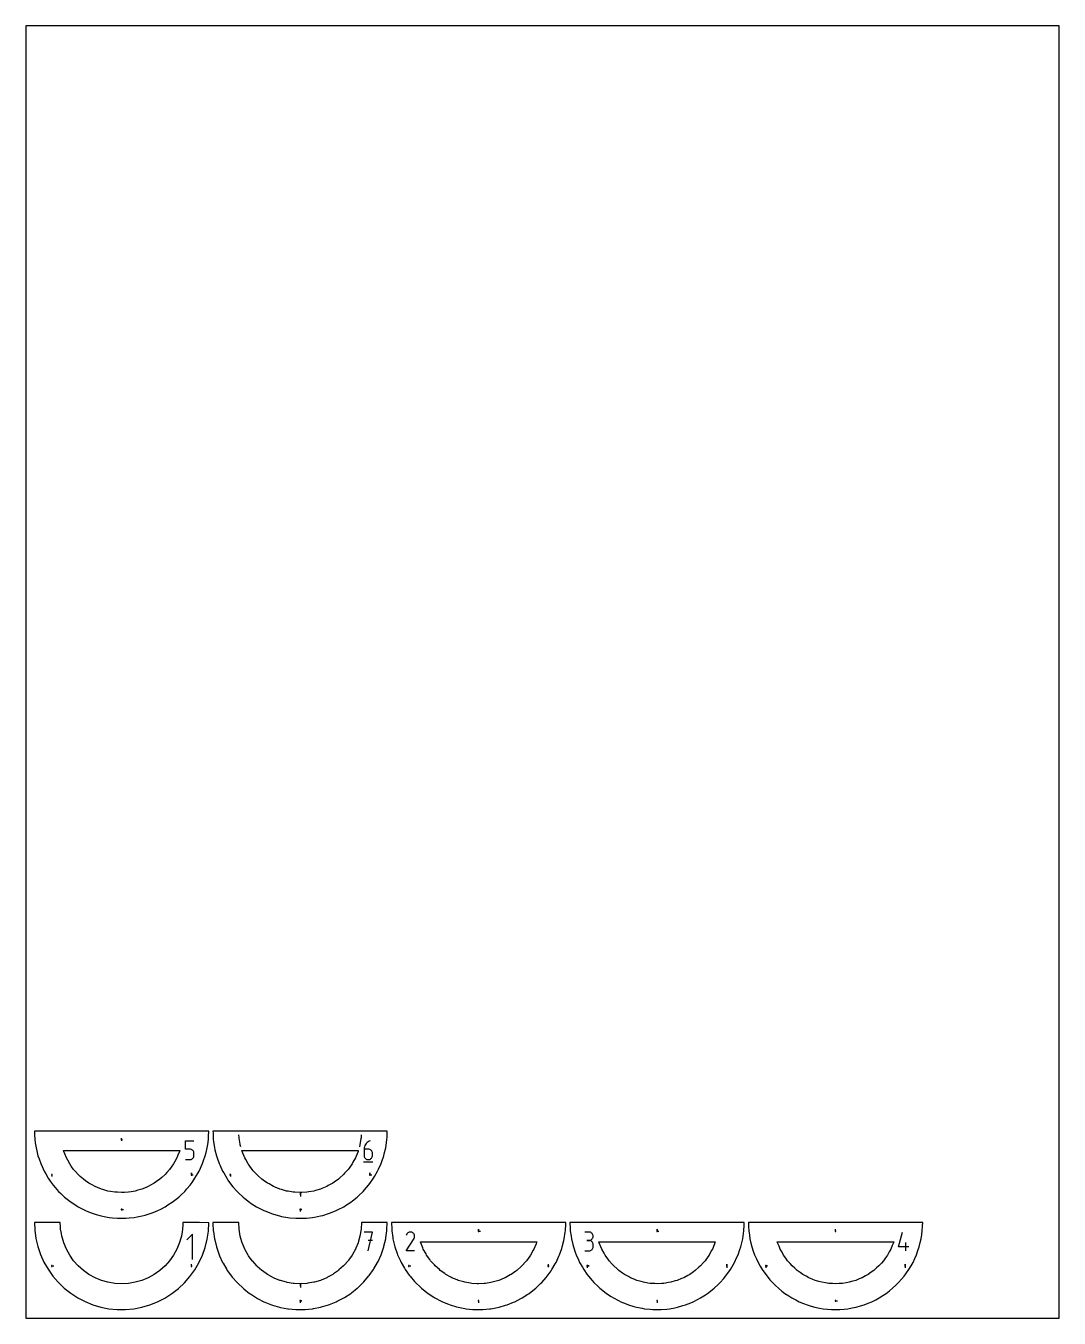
# Model space of a CAD drawing. Extents: x 0 to 800, y 0 to 1000.
import ezdxf

# ---------------------------------------------------------------- set-up
doc = ezdxf.new("R2010")
doc.units = 0

msp = doc.modelspace()

# ---------------------------------------------------------------- linework, layer by layer
at = {"layer": 'annotation', "color": 1}
for p, q in [((165.117153, 139.796749), (164.999674, 141.889587)), ((259.685213, 141.889587), (259.543839, 139.371233)), ((74.167498, 137.947232), (74.167498, 139.375982)), ((123.667329, 130.761469), (123.667329, 137.254817)), ((123.667329, 137.254817), (130.143303, 137.254817)), ((126.905316, 130.761469), (123.667329, 130.761469)), ((127.486712, 130.709498), (126.905316, 130.761469)), ((128.034181, 130.559612), (127.486712, 130.709498)), ((128.538517, 130.32085), (128.034181, 130.559612)), ((128.990516, 130.002251), (128.538517, 130.32085)), ((129.380974, 129.612853), (128.990516, 130.002251)), ((165.141128, 139.371408), (165.117153, 139.796749)), ((165.961953, 134.540058), (165.141128, 139.371408)), ((166.033312, 134.119821), (165.961953, 134.540058)), ((166.489557, 132.489587), (166.033312, 134.119821)), ((258.651545, 134.119815), (258.19534, 132.489591)), ((259.472479, 138.951127), (258.651545, 134.119815)), ((259.543839, 139.371233), (259.472479, 138.951127)), ((261.914023, 131.747059), (261.842325, 130.761469)), ((261.842325, 130.761469), (261.842325, 125.915004)), ((265.080312, 130.761469), (261.842325, 130.761469)), ((262.123291, 132.694018), (261.914023, 131.747059)), ((262.461392, 133.590605), (262.123291, 132.694018)), ((262.919588, 134.425078), (262.461392, 133.590605)), ((263.489141, 135.185697), (262.919588, 134.425078)), ((264.161313, 135.860722), (263.489141, 135.185697)), ((264.927366, 136.43841), (264.161313, 135.860722)), ((265.778562, 136.907022), (264.927366, 136.43841)), ((265.662672, 130.709498), (265.080312, 130.761469)), ((266.210652, 130.559612), (265.662672, 130.709498)), ((266.706164, 137.254817), (265.778562, 136.907022)), ((266.715139, 130.32085), (266.210652, 130.559612)), ((266.706164, 137.254817), (266.706164, 137.254817)), ((267.167018, 130.002251), (266.715139, 130.32085)), ((267.557174, 129.612853), (267.167018, 130.002251)), ((123.667329, 122.673359), (126.905316, 122.673359)), ((126.905316, 122.673359), (127.486472, 122.725612)), ((126.905316, 122.673359), (126.905316, 122.673359)), ((127.486472, 122.725612), (128.033812, 122.876254)), ((128.033812, 122.876254), (128.538111, 123.116111)), ((128.538111, 123.116111), (128.99014, 123.436009)), ((128.99014, 123.436009), (129.380673, 123.826773)), ((129.380673, 123.826773), (129.700483, 124.279229)), ((129.700686, 129.161695), (129.380974, 129.612853)), ((129.700483, 124.279229), (129.940343, 124.784202)), ((129.940448, 128.657817), (129.700686, 129.161695)), ((129.940343, 124.784202), (130.091025, 125.332519)), ((130.091055, 128.110257), (129.940448, 128.657817)), ((130.091025, 125.332519), (130.143303, 125.915004)), ((130.143303, 127.528054), (130.091055, 128.110257)), ((130.143303, 125.915004), (130.143303, 127.528054)), ((130.143303, 127.528054), (130.143303, 127.528054)), ((261.436776, 120.850677), (268.727505, 120.850677)), ((261.842325, 125.915004), (261.842325, 125.915004)), ((261.842325, 125.915004), (261.894603, 125.332519)), ((261.894603, 125.332519), (262.045285, 124.784202)), ((262.045285, 124.784202), (262.285145, 124.279229)), ((262.285145, 124.279229), (262.604955, 123.826773)), ((262.604955, 123.826773), (262.995488, 123.436009)), ((262.995488, 123.436009), (263.447517, 123.116111)), ((263.447517, 123.116111), (263.951816, 122.876254)), ((263.951816, 122.876254), (264.499156, 122.725612)), ((264.499156, 122.725612), (265.080312, 122.673359)), ((265.080312, 122.673359), (265.662672, 122.725612)), ((265.080312, 122.673359), (265.080312, 122.673359)), ((265.662672, 122.725612), (266.210652, 122.876254)), ((266.210652, 122.876254), (266.715139, 123.116111)), ((266.715139, 123.116111), (267.167018, 123.436009)), ((267.167018, 123.436009), (267.557174, 123.826773)), ((267.876495, 129.161695), (267.557174, 129.612853)), ((267.557174, 123.826773), (267.876495, 124.279229)), ((268.115866, 128.657817), (267.876495, 129.161695)), ((267.876495, 124.279229), (268.115866, 124.784202)), ((268.266172, 128.110257), (268.115866, 128.657817)), ((268.115866, 124.784202), (268.266172, 125.332519)), ((268.318299, 127.528054), (268.266172, 128.110257)), ((268.266172, 125.332519), (268.318299, 125.915004)), ((268.318299, 125.915004), (268.318299, 127.528054)), ((268.318299, 127.528054), (268.318299, 127.528054)), ((20.1675, 110.977815), (20.167499, 109.549065)), ((128.167496, 110.977815), (128.167496, 112.406565)), ((128.167496, 110.977815), (128.167496, 112.406565)), ((128.167496, 112.406565), (128.167496, 110.977815)), ((128.167496, 110.977815), (129.596246, 110.977815)), ((158.342496, 110.977815), (158.342495, 109.549065)), ((266.342492, 110.977815), (266.342492, 112.406565)), ((266.342492, 110.977815), (266.342492, 112.406565)), ((266.342492, 112.406565), (266.342492, 110.977815)), ((266.342492, 110.977815), (267.771242, 110.977815)), ((212.680158, 95.65085), (212.680158, 97.0796)), ((212.680158, 95.65085), (212.680158, 97.0796)), ((212.680158, 97.0796), (212.680158, 95.65085)), ((212.680158, 95.65085), (212.680158, 94.2221)), ((74.167498, 84.008398), (75.596248, 84.008398)), ((212.342494, 84.008398), (213.771244, 84.008398)), ((212.342494, 84.008398), (213.771244, 84.008398)), ((213.771244, 84.008398), (212.342494, 84.008398)), ((212.342494, 84.008398), (212.342494, 82.579648)), ((129.066413, 64.867345), (124.74422, 60.543932)), ((129.066413, 45.425401), (129.066413, 64.867345)), ((268.321957, 66.656273), (261.837753, 66.656273)), ((265.080312, 52.074816), (268.321957, 66.656273)), ((268.321957, 60.162925), (265.080312, 60.162925)), ((294.538027, 52.074697), (300.522039, 61.708189)), ((294.97238, 65.034875), (294.547172, 64.219206)), ((295.309818, 65.513367), (294.97238, 65.034875)), ((295.714667, 65.912796), (295.309818, 65.513367)), ((296.174615, 66.229964), (295.714667, 65.912796)), ((296.677349, 66.461673), (296.174615, 66.229964)), ((297.210557, 66.604724), (296.677349, 66.461673)), ((297.761925, 66.655918), (297.210557, 66.604724)), ((298.319141, 66.612057), (297.761925, 66.655918)), ((298.869893, 66.469942), (298.319141, 66.612057)), ((299.401866, 66.226374), (298.869893, 66.469942)), ((299.877659, 65.888515), (299.401866, 66.226374)), ((299.401866, 66.226374), (299.401866, 66.226374)), ((300.275474, 65.483086), (299.877659, 65.888515)), ((300.591773, 65.022514), (300.275474, 65.483086)), ((300.522039, 61.708189), (300.529193, 61.717041)), ((300.522039, 61.708189), (300.522039, 61.708189)), ((300.529193, 61.717041), (300.536053, 61.725968)), ((300.536053, 61.725968), (300.542665, 61.735046)), ((300.542665, 61.735046), (300.549073, 61.744349)), ((300.549073, 61.744349), (300.555324, 61.753954)), ((300.555324, 61.753954), (300.561461, 61.763935)), ((300.561461, 61.763935), (300.567531, 61.774367)), ((300.567531, 61.774367), (300.573579, 61.785327)), ((300.573579, 61.785327), (300.579648, 61.796888)), ((300.579648, 61.796888), (300.826727, 62.327386)), ((300.579648, 61.796888), (300.579648, 61.796888)), ((300.823019, 64.519222), (300.591773, 65.022514)), ((300.965675, 63.985638), (300.823019, 64.519222)), ((300.826727, 62.327386), (300.971066, 62.877295)), ((301.016203, 63.434187), (300.965675, 63.985638)), ((300.971066, 62.877295), (301.016203, 63.434187)), ((350.51749, 67.348689), (350.51749, 68.777439)), ((350.51749, 67.348689), (350.51749, 68.777439)), ((350.51749, 68.777439), (350.51749, 67.348689)), ((350.51749, 67.348689), (351.94624, 67.348689)), ((435.95101, 66.639356), (432.713023, 66.639356)), ((435.95101, 60.163382), (434.329731, 60.163382)), ((434.329731, 60.163382), (435.95101, 60.163382)), ((436.53337, 66.587085), (435.95101, 66.639356)), ((435.95101, 60.163382), (436.53337, 60.215667)), ((436.53337, 60.111111), (435.95101, 60.163382)), ((435.95101, 60.163382), (435.95101, 60.163382)), ((437.08135, 66.436446), (436.53337, 66.587085)), ((436.53337, 60.215667), (437.08135, 60.366393)), ((437.08135, 59.960472), (436.53337, 60.111111)), ((437.585837, 66.196706), (437.08135, 66.436446)), ((437.08135, 60.366393), (437.585837, 60.606372)), ((438.037716, 65.877128), (437.585837, 66.196706)), ((437.585837, 60.606372), (438.037716, 60.926414)), ((438.427873, 65.486977), (438.037716, 65.877128)), ((438.037716, 60.926414), (438.427873, 61.317329)), ((438.747194, 65.035519), (438.427873, 65.486977)), ((438.427873, 61.317329), (438.747194, 61.76993)), ((438.986564, 64.532017), (438.747194, 65.035519)), ((438.747194, 61.76993), (438.986564, 62.275025)), ((439.13687, 63.985736), (438.986564, 64.532017)), ((438.986564, 62.275025), (439.13687, 62.823425)), ((439.188997, 63.405942), (439.13687, 63.985736)), ((439.13687, 62.823425), (439.188997, 63.405942)), ((439.188997, 63.405942), (439.188997, 63.405942)), ((488.692486, 67.348689), (488.692486, 68.777439)), ((488.692486, 67.348689), (488.692486, 68.777439)), ((488.692486, 68.777439), (488.692486, 67.348689)), ((488.692486, 67.348689), (490.121236, 67.348689)), ((626.867482, 67.348689), (626.867482, 68.777439)), ((675.55713, 55.316461), (678.790545, 66.656273)), ((301.014001, 52.074697), (294.538027, 52.074697)), ((432.713023, 52.075273), (435.95101, 52.075273)), ((435.95101, 52.075273), (436.53337, 52.127515)), ((435.95101, 52.075273), (435.95101, 52.075273)), ((436.53337, 52.127515), (437.08135, 52.278078)), ((437.585837, 59.720732), (437.08135, 59.960472)), ((437.08135, 52.278078), (437.585837, 52.51772)), ((438.037716, 59.401154), (437.585837, 59.720732)), ((437.585837, 52.51772), (438.037716, 52.8372)), ((438.427873, 59.011003), (438.037716, 59.401154)), ((438.037716, 52.8372), (438.427873, 53.227276)), ((438.747194, 58.559545), (438.427873, 59.011003)), ((438.427873, 53.227276), (438.747194, 53.678704)), ((438.986564, 58.056043), (438.747194, 58.559545)), ((438.747194, 53.678704), (438.986564, 54.182244)), ((439.13687, 57.509762), (438.986564, 58.056043)), ((438.986564, 54.182244), (439.13687, 54.728652)), ((439.188997, 56.929967), (439.13687, 57.509762)), ((439.13687, 54.728652), (439.188997, 55.308688)), ((439.188997, 55.308688), (439.188997, 56.929967)), ((439.188997, 56.929967), (439.188997, 56.929967)), ((683.65347, 55.316461), (675.55713, 55.316461)), ((681.22658, 52.074816), (681.22658, 58.55079)), ((20.1675, 40.379272), (21.59625, 40.379272)), ((128.167496, 40.379272), (128.167496, 41.808022)), ((296.517492, 40.379272), (297.946242, 40.379272)), ((404.517488, 40.379272), (404.517488, 41.808022)), ((434.692488, 40.379272), (436.121238, 40.379272)), ((434.692488, 40.379272), (436.121238, 40.379272)), ((436.121238, 40.379272), (434.692488, 40.379272)), ((434.692488, 40.379272), (434.692488, 38.950522)), ((542.692484, 40.379272), (542.692484, 41.808022)), ((542.692484, 40.379272), (542.692484, 41.808022)), ((542.692484, 41.808022), (542.692484, 40.379272)), ((542.692484, 40.379272), (542.692484, 38.950522)), ((572.867484, 40.379272), (574.296234, 40.379272)), ((572.867484, 40.379272), (574.296234, 40.379272)), ((574.296234, 40.379272), (572.867484, 40.379272)), ((572.867484, 40.379272), (572.867484, 38.950522)), ((680.86748, 40.379272), (680.86748, 41.808022)), ((680.86748, 40.379272), (680.86748, 41.808022)), ((680.86748, 41.808022), (680.86748, 40.379272)), ((680.86748, 40.379272), (680.86748, 38.950522)), ((212.680158, 25.052307), (212.680158, 26.481057)), ((212.680158, 25.052307), (212.680158, 26.481057)), ((212.680158, 26.481057), (212.680158, 25.052307)), ((212.680158, 25.052307), (212.680158, 23.623557)), ((212.342494, 13.409854), (213.771244, 13.409854)), ((212.342494, 13.409854), (213.771244, 13.409854)), ((213.771244, 13.409854), (212.342494, 13.409854)), ((212.342494, 13.409854), (212.342494, 11.981104)), ((350.51749, 13.409854), (350.51749, 11.981104)), ((488.692486, 13.409854), (488.692486, 11.981104)), ((626.867482, 13.409854), (628.296232, 13.409854))]:
    msp.add_line(p, q, dxfattribs=at)
at = {"layer": 'boundary', "color": 5}
for p, q in [((15.696071, 144.689587), (6.6675, 144.689587)), ((6.6675, 144.689587), (6.788232, 142.155155)), ((6.788232, 142.155155), (6.97315, 138.273303)), ((26.667499, 144.689587), (15.696071, 144.689587)), ((60.867496, 144.689587), (26.667499, 144.689587)), ((121.667497, 144.689587), (60.867496, 144.689587)), ((132.638925, 144.689587), (121.667497, 144.689587)), ((141.667496, 144.689587), (132.638925, 144.689587)), ((141.361846, 138.273303), (141.482578, 140.807735)), ((141.482578, 140.807735), (141.667496, 144.689587)), ((150.671067, 144.689587), (144.842496, 144.689587)), ((144.842496, 144.689587), (144.920437, 143.053434)), ((144.920437, 143.053434), (145.148146, 138.273303)), ((164.842495, 144.689587), (150.671067, 144.689587)), ((181.309158, 144.689587), (164.842495, 144.689587)), ((259.842493, 144.689587), (181.309158, 144.689587)), ((274.013921, 144.689587), (259.842493, 144.689587)), ((279.842492, 144.689587), (274.013921, 144.689587)), ((279.614783, 139.909455), (279.842492, 144.689587)), ((6.97315, 138.273303), (7.334245, 135.761823)), ((7.334245, 135.761823), (7.887314, 131.915127)), ((7.887314, 131.915127), (8.485507, 129.449344)), ((139.531463, 128.138421), (140.447682, 131.915127)), ((140.447682, 131.915127), (140.808777, 134.426607)), ((140.808777, 134.426607), (141.361846, 138.273303)), ((145.148146, 138.273303), (145.381258, 136.651968)), ((145.381258, 136.651968), (146.06231, 131.915127)), ((146.06231, 131.915127), (146.448485, 130.323293)), ((146.448485, 130.323293), (147.576722, 125.672638)), ((277.494441, 127.264473), (278.622678, 131.915127)), ((278.622678, 131.915127), (278.85579, 133.536462)), ((278.85579, 133.536462), (279.536842, 138.273303)), ((279.536842, 138.273303), (279.614783, 139.909455)), ((8.485507, 129.449344), (9.401726, 125.672638)), ((9.401726, 125.672638), (10.231597, 123.274883)), ((10.231597, 123.274883), (11.502664, 119.602372)), ((136.832332, 119.602372), (137.662203, 122.000127)), ((137.662203, 122.000127), (138.93327, 125.672638)), ((138.93327, 125.672638), (139.531463, 128.138421)), ((147.576722, 125.672638), (148.112461, 124.12472)), ((148.112461, 124.12472), (149.67766, 119.602372)), ((275.007328, 119.602372), (275.543067, 121.15029)), ((275.543067, 121.15029), (277.108266, 125.672638)), ((277.108266, 125.672638), (277.494441, 127.264473)), ((11.502664, 119.602372), (12.556698, 117.294358)), ((12.556698, 117.294358), (14.171106, 113.759298)), ((14.171106, 113.759298), (15.43976, 111.561926)), ((15.43976, 111.561926), (17.382889, 108.196331)), ((130.952107, 108.196331), (132.220761, 110.393703)), ((132.220761, 110.393703), (134.16389, 113.759298)), ((134.16389, 113.759298), (135.217925, 116.067312)), ((135.217925, 116.067312), (136.832332, 119.602372)), ((149.67766, 119.602372), (150.358113, 118.112388)), ((150.358113, 118.112388), (152.346102, 113.759298)), ((152.346102, 113.759298), (153.165106, 112.340741)), ((153.165106, 112.340741), (155.557885, 108.196331)), ((269.946108, 109.614887), (272.338886, 113.759298)), ((272.338886, 113.759298), (273.019339, 115.249282)), ((273.019339, 115.249282), (275.007328, 119.602372)), ((17.382889, 108.196331), (18.854669, 106.129504)), ((18.854669, 106.129504), (21.108915, 102.963859)), ((21.108915, 102.963859), (22.770497, 101.046292)), ((22.770497, 101.046292), (25.315453, 98.10926)), ((123.019543, 98.10926), (124.681125, 100.026827)), ((124.681125, 100.026827), (127.226081, 102.963859)), ((127.226081, 102.963859), (128.697861, 105.030685)), ((128.697861, 105.030685), (130.952107, 108.196331)), ((155.557885, 108.196331), (156.508021, 106.86205)), ((156.508021, 106.86205), (159.283911, 102.963859)), ((159.283911, 102.963859), (160.356578, 101.725936)), ((160.356578, 101.725936), (163.490449, 98.10926)), ((262.267206, 99.347183), (265.401077, 102.963859)), ((265.401077, 102.963859), (266.351214, 104.298139)), ((266.351214, 104.298139), (269.127103, 108.196331)), ((269.127103, 108.196331), (269.946108, 109.614887)), ((25.315453, 98.10926), (27.151789, 96.358315)), ((27.151789, 96.358315), (29.964403, 93.676487)), ((29.964403, 93.676487), (31.958859, 92.10803)), ((31.958859, 92.10803), (35.013659, 89.705709)), ((113.321337, 89.705709), (115.315793, 91.274166)), ((115.315793, 91.274166), (118.370593, 93.676487)), ((118.370593, 93.676487), (120.206928, 95.427432)), ((120.206928, 95.427432), (123.019543, 98.10926)), ((163.490449, 98.10926), (164.675932, 96.978903)), ((164.675932, 96.978903), (168.139399, 93.676487)), ((168.139399, 93.676487), (169.42696, 92.663938)), ((169.42696, 92.663938), (173.188655, 89.705709)), ((251.496333, 89.705709), (252.783893, 90.718257)), ((252.783893, 90.718257), (256.545589, 93.676487)), ((256.545589, 93.676487), (257.731071, 94.806844)), ((257.731071, 94.806844), (261.194539, 98.10926)), ((261.194539, 98.10926), (262.267206, 99.347183)), ((35.013659, 89.705709), (37.148176, 88.333939)), ((37.148176, 88.333939), (40.417499, 86.232873)), ((40.417499, 86.232873), (42.672746, 85.070211)), ((42.672746, 85.070211), (46.126986, 83.289425)), ((46.126986, 83.289425), (48.48254, 82.346409)), ((48.48254, 82.346409), (52.090413, 80.902041)), ((52.090413, 80.902041), (54.52494, 80.187195)), ((54.52494, 80.187195), (58.253771, 79.092304)), ((92.515751, 79.80715), (96.244583, 80.902041)), ((96.244583, 80.902041), (98.600137, 81.845058)), ((98.600137, 81.845058), (102.20801, 83.289425)), ((102.20801, 83.289425), (104.463257, 84.452087)), ((104.463257, 84.452087), (107.917497, 86.232873)), ((107.917497, 86.232873), (110.052014, 87.604643)), ((110.052014, 87.604643), (113.321337, 89.705709)), ((173.188655, 89.705709), (174.566634, 88.820136)), ((174.566634, 88.820136), (178.592495, 86.232873)), ((178.592495, 86.232873), (180.048414, 85.482294)), ((180.048414, 85.482294), (184.301982, 83.289425)), ((184.301982, 83.289425), (185.822656, 82.680642)), ((185.822656, 82.680642), (190.265409, 80.902041)), ((190.265409, 80.902041), (191.837065, 80.440558)), ((191.837065, 80.440558), (196.428767, 79.092304)), ((229.827877, 79.553787), (234.419579, 80.902041)), ((234.419579, 80.902041), (235.940253, 81.510824)), ((235.940253, 81.510824), (240.383006, 83.289425)), ((240.383006, 83.289425), (241.838925, 84.040004)), ((241.838925, 84.040004), (246.092493, 86.232873)), ((246.092493, 86.232873), (247.470472, 87.118446)), ((247.470472, 87.118446), (251.496333, 89.705709)), ((13.867499, 74.091043), (6.6675, 74.091043)), ((6.6675, 74.091043), (6.959395, 67.963492)), ((26.667499, 74.091043), (13.867499, 74.091043)), ((26.858649, 70.687323), (26.667499, 74.091043)), ((26.96617, 68.77273), (26.858649, 70.687323)), ((58.253771, 79.092304), (60.745224, 78.612116)), ((60.745224, 78.612116), (64.561247, 77.876638)), ((64.561247, 77.876638), (67.087063, 77.635453)), ((67.087063, 77.635453), (70.955719, 77.266043)), ((70.955719, 77.266043), (73.493024, 77.266044)), ((73.493024, 77.266044), (77.379277, 77.266044)), ((77.379277, 77.266044), (79.905094, 77.507228)), ((79.905094, 77.507228), (83.773749, 77.876638)), ((83.773749, 77.876638), (86.265202, 78.356826)), ((86.265202, 78.356826), (90.081225, 79.092304)), ((90.081225, 79.092304), (92.515751, 79.80715)), ((121.559975, 72.176451), (121.368826, 68.77273)), ((121.667497, 74.091043), (121.559975, 72.176451)), ((134.467497, 74.091043), (121.667497, 74.091043)), ((141.653742, 73.802311), (134.467497, 74.091043)), ((141.320709, 67.388641), (141.653742, 73.802311)), ((147.471067, 74.091043), (144.842496, 74.091043)), ((144.842496, 74.091043), (144.877646, 73.353171)), ((144.877646, 73.353171), (145.148146, 67.674759)), ((163.242491, 74.091043), (147.471067, 74.091043)), ((164.842495, 74.091043), (163.242491, 74.091043)), ((165.141166, 68.77273), (164.842495, 74.091043)), ((196.428767, 79.092304), (198.037173, 78.782309)), ((198.037173, 78.782309), (202.736243, 77.876638)), ((202.736243, 77.876638), (204.366833, 77.720936)), ((204.366833, 77.720936), (209.130715, 77.266043)), ((209.130715, 77.266043), (210.768722, 77.266044)), ((210.768722, 77.266044), (215.554273, 77.266044)), ((215.554273, 77.266044), (217.184864, 77.421745)), ((217.184864, 77.421745), (221.948745, 77.876638)), ((221.948745, 77.876638), (223.557151, 78.186633)), ((223.557151, 78.186633), (228.256221, 79.092304)), ((228.256221, 79.092304), (229.827877, 79.553787)), ((259.842492, 74.091043), (259.543822, 68.77273)), ((261.442497, 74.091043), (259.842492, 74.091043)), ((277.213921, 74.091043), (261.442497, 74.091043)), ((279.842492, 74.091043), (277.213921, 74.091043)), ((279.571992, 68.412632), (279.842492, 74.091043)), ((301.646063, 74.091043), (283.017492, 74.091043)), ((283.017492, 74.091043), (283.266597, 68.861772)), ((303.017491, 74.091043), (301.646063, 74.091043)), ((390.417487, 74.091043), (303.017491, 74.091043)), ((398.017489, 74.091043), (390.417487, 74.091043)), ((399.388917, 74.091043), (398.017489, 74.091043)), ((418.017488, 74.091043), (399.388917, 74.091043)), ((417.711838, 67.674759), (417.960943, 72.904031)), ((417.960943, 72.904031), (418.017488, 74.091043)), ((436.621059, 74.091043), (421.192488, 74.091043)), ((421.192488, 74.091043), (421.398802, 69.760052)), ((441.192487, 74.091043), (436.621059, 74.091043)), ((510.85915, 74.091043), (441.192487, 74.091043)), ((536.192485, 74.091043), (510.85915, 74.091043)), ((540.763913, 74.091043), (536.192485, 74.091043)), ((556.192484, 74.091043), (540.763913, 74.091043)), ((555.886834, 67.674759), (556.093148, 72.005751)), ((556.093148, 72.005751), (556.192484, 74.091043)), ((571.596055, 74.091043), (559.367484, 74.091043)), ((559.367484, 74.091043), (559.531007, 70.658331)), ((559.531007, 70.658331), (559.673134, 67.674759)), ((579.367483, 74.091043), (571.596055, 74.091043)), ((631.300813, 74.091043), (579.367483, 74.091043)), ((674.367481, 74.091043), (631.300813, 74.091043)), ((682.138909, 74.091043), (674.367481, 74.091043)), ((694.36748, 74.091043), (682.138909, 74.091043)), ((694.06183, 67.674759), (694.225353, 71.107471)), ((694.225353, 71.107471), (694.36748, 74.091043)), ((6.959395, 67.963492), (7.846177, 61.602702)), ((7.846177, 61.602702), (9.333578, 55.355007)), ((27.537213, 65.411814), (26.96617, 68.77273)), ((27.858424, 63.521299), (27.537213, 65.411814)), ((28.30471, 61.926407), (27.858424, 63.521299)), ((29.33304, 58.402787), (28.30471, 61.926407)), ((120.030286, 61.926409), (119.086531, 58.650561)), ((120.476572, 63.521299), (120.030286, 61.926409)), ((121.047614, 66.882215), (120.476572, 63.521299)), ((121.368826, 68.77273), (121.047614, 66.882215)), ((138.838728, 54.800933), (140.379533, 61.035672)), ((140.379533, 61.035672), (141.320709, 67.388641)), ((145.148146, 67.674759), (145.253275, 66.943569)), ((145.253275, 66.943569), (146.06231, 61.316584)), ((146.06231, 61.316584), (146.236467, 60.598698)), ((146.236467, 60.598698), (147.576722, 55.074095)), ((166.03342, 63.521299), (165.141166, 68.77273)), ((167.291898, 59.035982), (166.03342, 63.521299)), ((258.651568, 63.521299), (257.511059, 59.445469)), ((259.543822, 68.77273), (258.651568, 63.521299)), ((277.282423, 55.791981), (278.622678, 61.316584)), ((278.622678, 61.316584), (278.727807, 62.047774)), ((278.727807, 62.047774), (279.536842, 67.674759)), ((279.536842, 67.674759), (279.571992, 68.412632)), ((283.266597, 68.861772), (283.323142, 67.674759)), ((283.323142, 67.674759), (284.068186, 62.492846)), ((284.068186, 62.492846), (284.237306, 61.316584)), ((284.237306, 61.316584), (285.471552, 56.228955)), ((415.283262, 55.074095), (416.517508, 60.161723)), ((416.517508, 60.161723), (416.797674, 61.316584)), ((416.797674, 61.316584), (417.542718, 66.498497)), ((417.542718, 66.498497), (417.711838, 67.674759)), ((421.398802, 69.760052), (421.498138, 67.674759)), ((421.498138, 67.674759), (422.115199, 63.382991)), ((422.115199, 63.382991), (422.412302, 61.316584)), ((422.412302, 61.316584), (423.43453, 57.102904)), ((554.480486, 59.287775), (554.97267, 61.316584)), ((554.97267, 61.316584), (555.589731, 65.608352)), ((555.589731, 65.608352), (555.886834, 67.674759)), ((559.673134, 67.674759), (560.162212, 64.273135)), ((560.162212, 64.273135), (560.587298, 61.316584)), ((560.587298, 61.316584), (561.397508, 57.976852)), ((692.443464, 58.413826), (693.147666, 61.316584)), ((693.147666, 61.316584), (693.636744, 64.718208)), ((693.636744, 64.718208), (694.06183, 67.674759)), ((9.333578, 55.355007), (11.408122, 49.27699)), ((31.371482, 53.481567), (29.33304, 58.402787)), ((33.948099, 48.81952), (31.371482, 53.481567)), ((116.963514, 53.481567), (114.386897, 48.81952)), ((119.086531, 58.650561), (116.963514, 53.481567)), ((136.712252, 48.74089), (138.838728, 54.800933)), ((147.576722, 55.074095), (147.81833, 54.376014)), ((147.81833, 54.376014), (149.67766, 49.003829)), ((167.508036, 58.402787), (167.291898, 59.035982)), ((167.742457, 57.836847), (167.508036, 58.402787)), ((169.546478, 53.481567), (167.742457, 57.836847)), ((169.842789, 52.945431), (169.546478, 53.481567)), ((172.123095, 48.81952), (169.842789, 52.945431)), ((255.13851, 53.481567), (252.858204, 49.355655)), ((255.372931, 54.047507), (255.13851, 53.481567)), ((257.176952, 58.402787), (255.372931, 54.047507)), ((257.511059, 59.445469), (257.176952, 58.402787)), ((275.248936, 49.701909), (277.108266, 55.074095)), ((277.108266, 55.074095), (277.282423, 55.791981)), ((285.471552, 56.228955), (285.751718, 55.074095)), ((285.751718, 55.074095), (287.463982, 50.126828)), ((287.463982, 50.126828), (287.852656, 49.003829)), ((413.182324, 49.003828), (414.894588, 53.951095)), ((414.894588, 53.951095), (415.283262, 55.074095)), ((423.43453, 57.102904), (423.926714, 55.074095)), ((423.926714, 55.074095), (425.344847, 50.976665)), ((425.344847, 50.976665), (426.027652, 49.003829)), ((551.35732, 49.003828), (552.775453, 53.101258)), ((552.775453, 53.101258), (553.458258, 55.074095)), ((553.458258, 55.074095), (554.480486, 59.287775)), ((561.397508, 57.976852), (562.10171, 55.074095)), ((562.10171, 55.074095), (563.225712, 51.826502)), ((563.225712, 51.826502), (564.202648, 49.003829)), ((689.532316, 49.003828), (690.656318, 52.251421)), ((690.656318, 52.251421), (691.633254, 55.074095)), ((691.633254, 55.074095), (692.443464, 58.413826)), ((11.408122, 49.27699), (14.051026, 43.423692)), ((14.051026, 43.423692), (17.238359, 37.848121)), ((37.030499, 44.475279), (33.948099, 48.81952)), ((40.579925, 40.503468), (37.030499, 44.475279)), ((44.551734, 36.954049), (40.579925, 40.503468)), ((107.75507, 40.503468), (103.783262, 36.954049)), ((111.304497, 44.475279), (107.75507, 40.503468)), ((114.386897, 48.81952), (111.304497, 44.475279)), ((130.784436, 37.362326), (134.01936, 42.910421)), ((134.01936, 42.910421), (136.712252, 48.74089)), ((149.67766, 49.003829), (149.984531, 48.331875)), ((149.984531, 48.331875), (152.346102, 43.160754)), ((152.346102, 43.160754), (152.715457, 42.521013)), ((152.715457, 42.521013), (155.557885, 37.597787)), ((172.477571, 48.319932), (172.123095, 48.81952)), ((175.205495, 44.475279), (172.477571, 48.319932)), ((175.613679, 44.018521), (175.205495, 44.475279)), ((178.754921, 40.503468), (175.613679, 44.018521)), ((179.211679, 40.095285), (178.754921, 40.503468)), ((182.72673, 36.954049), (179.211679, 40.095285)), ((245.930066, 40.503468), (242.415016, 37.362232)), ((246.33825, 40.960227), (245.930066, 40.503468)), ((249.479493, 44.475279), (246.33825, 40.960227)), ((249.833969, 44.974867), (249.479493, 44.475279)), ((252.561893, 48.81952), (249.833969, 44.974867)), ((252.858204, 49.355655), (252.561893, 48.81952)), ((269.496458, 38.237528), (272.338886, 43.160754)), ((272.338886, 43.160754), (272.645757, 43.832708)), ((272.645757, 43.832708), (275.007328, 49.003828)), ((275.007328, 49.003828), (275.248936, 49.701909)), ((287.852656, 49.003829), (290.027436, 44.241723)), ((290.027436, 44.241723), (290.521098, 43.160754)), ((290.521098, 43.160754), (293.138701, 38.626936)), ((407.302099, 37.597787), (409.919702, 42.131605)), ((409.919702, 42.131605), (410.513882, 43.160754)), ((410.513882, 43.160754), (412.688662, 47.92286)), ((412.688662, 47.92286), (413.182324, 49.003828)), ((426.027652, 49.003829), (427.82885, 45.059753)), ((427.82885, 45.059753), (428.696094, 43.160754)), ((428.696094, 43.160754), (430.864047, 39.405752)), ((545.477095, 37.597787), (547.645049, 41.35279)), ((547.645049, 41.35279), (548.688878, 43.160754)), ((548.688878, 43.160754), (550.490077, 47.104829)), ((550.490077, 47.104829), (551.35732, 49.003828)), ((564.202648, 49.003829), (565.630264, 45.877784)), ((565.630264, 45.877784), (566.87109, 43.160754)), ((566.87109, 43.160754), (568.589394, 40.184567)), ((568.589394, 40.184567), (570.082873, 37.597787)), ((683.652091, 37.597787), (685.370395, 40.573975)), ((685.370395, 40.573975), (686.863874, 43.160754)), ((686.863874, 43.160754), (688.291491, 46.286799)), ((688.291491, 46.286799), (689.532316, 49.003828)), ((17.238359, 37.848121), (20.941244, 32.600776)), ((20.941244, 32.600776), (25.126159, 27.729173)), ((48.895974, 33.871648), (44.551734, 36.954049)), ((53.558021, 31.295025), (48.895974, 33.871648)), ((58.479243, 29.256585), (53.558021, 31.295025)), ((94.776975, 31.295025), (89.855753, 29.256585)), ((99.439022, 33.871647), (94.776975, 31.295025)), ((103.783262, 36.954049), (99.439022, 33.871647)), ((122.81034, 27.311242), (127.036787, 32.146859)), ((127.036787, 32.146859), (130.784436, 37.362326)), ((155.557885, 37.597787), (155.986378, 36.996053)), ((155.986378, 36.996053), (159.283911, 32.365315)), ((159.283911, 32.365315), (159.767663, 31.807037)), ((159.767663, 31.807037), (163.490449, 27.510717)), ((183.226317, 36.599573), (182.72673, 36.954049)), ((187.07097, 33.871648), (183.226317, 36.599573)), ((187.607105, 33.575336), (187.07097, 33.871648)), ((191.733017, 31.295025), (187.607105, 33.575336)), ((192.298958, 31.060604), (191.733017, 31.295025)), ((196.654239, 29.256585), (192.298958, 31.060604)), ((232.951971, 31.295025), (228.596689, 29.491006)), ((233.488106, 31.591336), (232.951971, 31.295025)), ((237.614018, 33.871647), (233.488106, 31.591336)), ((238.113606, 34.226124), (237.614018, 33.871647)), ((241.958258, 36.954049), (238.113606, 34.226124)), ((242.415016, 37.362232), (241.958258, 36.954049)), ((261.678291, 28.068996), (265.401077, 32.365315)), ((265.401077, 32.365315), (265.82957, 32.96705)), ((265.82957, 32.96705), (269.127103, 37.597787)), ((269.127103, 37.597787), (269.496458, 38.237528)), ((293.138701, 38.626936), (293.732881, 37.597787)), ((293.732881, 37.597787), (296.769592, 33.333323)), ((296.769592, 33.333323), (297.458907, 32.365315)), ((297.458907, 32.365315), (300.887236, 28.408817)), ((399.369535, 27.510717), (402.797864, 31.467215)), ((402.797864, 31.467215), (403.576073, 32.365315)), ((403.576073, 32.365315), (406.612784, 36.62978)), ((406.612784, 36.62978), (407.302099, 37.597787)), ((430.864047, 39.405752), (431.907877, 37.597787)), ((431.907877, 37.597787), (434.422944, 34.065869)), ((434.422944, 34.065869), (435.633903, 32.365315)), ((435.633903, 32.365315), (438.473316, 29.088461)), ((537.544531, 27.510717), (540.383944, 30.787571)), ((540.383944, 30.787571), (541.751069, 32.365315)), ((541.751069, 32.365315), (544.266137, 35.897234)), ((544.266137, 35.897234), (545.477095, 37.597787)), ((570.082873, 37.597787), (572.076297, 34.798415)), ((572.076297, 34.798415), (573.808899, 32.365315)), ((573.808899, 32.365315), (576.059397, 29.768105)), ((675.719527, 27.510717), (677.970025, 30.107927)), ((677.970025, 30.107927), (679.926065, 32.365315)), ((679.926065, 32.365315), (681.919489, 35.164688)), ((681.919489, 35.164688), (683.652091, 37.597787)), ((25.126159, 27.729173), (29.755201, 23.277418)), ((29.755201, 23.277418), (34.786443, 19.285851)), ((63.597755, 27.781969), (58.479243, 29.256585)), ((68.849186, 26.889714), (63.597755, 27.781969)), ((74.167498, 26.591043), (68.849186, 26.889714)), ((79.48581, 26.889714), (74.167498, 26.591043)), ((84.737241, 27.781969), (79.48581, 26.889714)), ((89.855753, 29.256585), (84.737241, 27.781969)), ((113.078164, 18.950888), (118.143376, 22.899258)), ((118.143376, 22.899258), (122.81034, 27.311242)), ((163.490449, 27.510717), (164.025079, 27.000948)), ((164.025079, 27.000948), (168.139399, 23.077943)), ((168.139399, 23.077943), (168.720064, 22.621304)), ((168.720064, 22.621304), (173.188655, 19.107166)), ((197.242868, 29.087004), (196.654239, 29.256585)), ((201.772751, 27.781969), (197.242868, 29.087004)), ((202.376665, 27.67936), (201.772751, 27.781969)), ((207.024182, 26.889714), (202.376665, 27.67936)), ((207.635788, 26.855367), (207.024182, 26.889714)), ((212.342494, 26.591043), (207.635788, 26.855367)), ((212.9541, 26.62539), (212.342494, 26.591043)), ((217.660806, 26.889714), (212.9541, 26.62539)), ((218.264721, 26.992323), (217.660806, 26.889714)), ((222.912237, 27.781969), (218.264721, 26.992323)), ((223.500866, 27.95155), (222.912237, 27.781969)), ((228.030749, 29.256585), (223.500866, 27.95155)), ((228.596689, 29.491006), (228.030749, 29.256585)), ((252.076997, 19.563805), (256.545589, 23.077943)), ((256.545589, 23.077943), (257.080218, 23.587712)), ((257.080218, 23.587712), (261.194539, 27.510717)), ((261.194539, 27.510717), (261.678291, 28.068996)), ((300.887236, 28.408817), (301.665445, 27.510717)), ((301.665445, 27.510717), (305.45434, 23.898006)), ((305.45434, 23.898006), (306.314395, 23.077943)), ((306.314395, 23.077943), (310.429539, 19.84176)), ((389.671329, 19.107166), (393.786472, 22.343349)), ((393.786472, 22.343349), (394.720585, 23.077943)), ((394.720585, 23.077943), (398.509479, 26.690654)), ((398.509479, 26.690654), (399.369535, 27.510717)), ((438.473316, 29.088461), (439.840441, 27.510717)), ((439.840441, 27.510717), (442.978483, 24.518595)), ((442.978483, 24.518595), (444.489391, 23.077943)), ((444.489391, 23.077943), (447.897639, 20.397668)), ((447.897639, 20.397668), (449.538647, 19.107166)), ((527.846325, 19.107166), (531.254572, 21.787441)), ((531.254572, 21.787441), (532.895581, 23.077943)), ((532.895581, 23.077943), (536.033622, 26.070065)), ((536.033622, 26.070065), (537.544531, 27.510717)), ((576.059397, 29.768105), (578.015437, 27.510717)), ((578.015437, 27.510717), (580.502626, 25.139183)), ((580.502626, 25.139183), (582.664387, 23.077943)), ((582.664387, 23.077943), (585.365739, 20.953577)), ((585.365739, 20.953577), (587.713643, 19.107166)), ((666.021321, 19.107166), (668.722673, 21.231532)), ((668.722673, 21.231532), (671.070577, 23.077943)), ((671.070577, 23.077943), (673.557765, 25.449477)), ((673.557765, 25.449477), (675.719527, 27.510717)), ((34.786443, 19.285851), (40.174326, 15.790607)), ((40.174326, 15.790607), (45.870059, 12.823337)), ((45.870059, 12.823337), (51.822059, 10.41093)), ((51.822059, 10.41093), (57.97642, 8.575199)), ((89.797389, 8.439055), (95.967232, 10.222059)), ((95.967232, 10.222059), (101.939656, 12.58345)), ((101.939656, 12.58345), (107.66057, 15.501874)), ((107.66057, 15.501874), (113.078164, 18.950888)), ((173.188655, 19.107166), (173.810097, 18.70779)), ((173.810097, 18.70779), (178.592495, 15.634329)), ((178.592495, 15.634329), (179.249086, 15.295833)), ((179.249086, 15.295833), (184.301982, 12.690882)), ((184.301982, 12.690882), (184.987776, 12.416333)), ((184.987776, 12.416333), (190.265409, 10.303497)), ((190.265409, 10.303497), (190.974195, 10.095378)), ((190.974195, 10.095378), (196.428767, 8.49376)), ((228.965007, 8.70188), (234.419579, 10.303497)), ((234.419579, 10.303497), (235.105373, 10.578047)), ((235.105373, 10.578047), (240.383006, 12.690882)), ((240.383006, 12.690882), (241.039597, 13.029378)), ((241.039597, 13.029378), (246.092493, 15.634329)), ((246.092493, 15.634329), (246.713935, 16.033706)), ((246.713935, 16.033706), (251.496333, 19.107166)), ((251.496333, 19.107166), (252.076997, 19.563805)), ((310.429539, 19.84176), (311.363651, 19.107166)), ((311.363651, 19.107166), (315.767781, 16.276804)), ((315.767781, 16.276804), (316.767491, 15.634329)), ((316.767491, 15.634329), (321.420723, 13.23542)), ((321.420723, 13.23542), (322.476978, 12.690882)), ((322.476978, 12.690882), (327.337171, 10.745164)), ((327.337171, 10.745164), (328.440405, 10.303497)), ((328.440405, 10.303497), (333.463542, 8.828562)), ((371.454354, 9.968696), (372.594575, 10.303497)), ((372.594575, 10.303497), (377.454768, 12.249216)), ((377.454768, 12.249216), (378.558002, 12.690882)), ((378.558002, 12.690882), (383.211234, 15.089792)), ((383.211234, 15.089792), (384.267489, 15.634329)), ((384.267489, 15.634329), (388.671618, 18.464691)), ((388.671618, 18.464691), (389.671329, 19.107166)), ((449.538647, 19.107166), (453.186239, 16.763001)), ((453.186239, 16.763001), (454.942487, 15.634329)), ((454.942487, 15.634329), (458.796391, 13.647502)), ((458.796391, 13.647502), (460.651974, 12.690882)), ((460.651974, 12.690882), (464.677287, 11.079397)), ((464.677287, 11.079397), (466.615401, 10.303497)), ((466.615401, 10.303497), (470.775668, 9.081925)), ((508.76648, 9.715333), (510.769571, 10.303497)), ((510.769571, 10.303497), (514.794884, 11.914982)), ((514.794884, 11.914982), (516.732998, 12.690882)), ((516.732998, 12.690882), (520.586902, 14.677709)), ((520.586902, 14.677709), (522.442485, 15.634329)), ((522.442485, 15.634329), (526.090077, 17.978494)), ((526.090077, 17.978494), (527.846325, 19.107166)), ((587.713643, 19.107166), (590.604697, 17.249198)), ((590.604697, 17.249198), (593.117483, 15.634329)), ((593.117483, 15.634329), (596.172058, 14.059585)), ((596.172058, 14.059585), (598.82697, 12.690882)), ((598.82697, 12.690882), (602.017404, 11.413631)), ((602.017404, 11.413631), (604.790397, 10.303497)), ((604.790397, 10.303497), (608.087794, 9.335288)), ((646.078606, 9.46197), (648.944567, 10.303497)), ((648.944567, 10.303497), (652.135001, 11.580748)), ((652.135001, 11.580748), (654.907994, 12.690882)), ((654.907994, 12.690882), (657.96257, 14.265626)), ((657.96257, 14.265626), (660.617481, 15.634329)), ((660.617481, 15.634329), (663.508535, 17.492297)), ((663.508535, 17.492297), (666.021321, 19.107166)), ((57.97642, 8.575199), (64.277411, 7.3328)), ((64.277411, 7.3328), (70.667967, 6.694977)), ((70.667967, 6.694977), (77.090217, 6.6675)), ((77.090217, 6.6675), (83.485998, 7.250618)), ((83.485998, 7.250618), (89.797389, 8.439055)), ((196.428767, 8.49376), (197.154127, 8.353959)), ((197.154127, 8.353959), (202.736243, 7.278094)), ((202.736243, 7.278094), (203.471607, 7.207876)), ((203.471607, 7.207876), (209.130715, 6.6675)), ((209.130715, 6.6675), (209.869424, 6.6675)), ((209.869424, 6.6675), (215.554273, 6.6675)), ((215.554273, 6.6675), (216.289638, 6.737718)), ((216.289638, 6.737718), (221.948745, 7.278095)), ((221.948745, 7.278095), (222.674105, 7.417896)), ((222.674105, 7.417896), (228.256221, 8.49376)), ((228.256221, 8.49376), (228.965007, 8.70188)), ((333.463542, 8.828562), (334.603763, 8.49376)), ((334.603763, 8.49376), (339.744356, 7.502993)), ((339.744356, 7.502993), (340.911239, 7.278094)), ((340.911239, 7.278094), (346.122733, 6.78046)), ((346.122733, 6.78046), (347.305711, 6.6675)), ((347.305711, 6.6675), (352.540911, 6.6675)), ((352.540911, 6.6675), (353.729269, 6.6675)), ((353.729269, 6.6675), (358.940764, 7.165135)), ((358.940764, 7.165135), (360.123741, 7.278095)), ((360.123741, 7.278095), (365.264334, 8.268862)), ((365.264334, 8.268862), (366.431217, 8.49376)), ((366.431217, 8.49376), (371.454354, 9.968696)), ((470.775668, 9.081925), (472.778759, 8.49376)), ((472.778759, 8.49376), (477.036305, 7.673186)), ((477.036305, 7.673186), (479.086235, 7.278094)), ((479.086235, 7.278094), (483.402503, 6.865943)), ((483.402503, 6.865943), (485.480707, 6.6675)), ((485.480707, 6.6675), (489.816609, 6.6675)), ((489.816609, 6.6675), (491.904265, 6.6675)), ((491.904265, 6.6675), (496.220534, 7.079651)), ((496.220534, 7.079651), (498.298737, 7.278095)), ((498.298737, 7.278095), (502.556283, 8.098669)), ((502.556283, 8.098669), (504.606213, 8.49376)), ((504.606213, 8.49376), (508.76648, 9.715333)), ((608.087794, 9.335288), (610.953755, 8.49376)), ((610.953755, 8.49376), (614.328255, 7.843379)), ((614.328255, 7.843379), (617.261231, 7.278094)), ((617.261231, 7.278094), (620.682273, 6.951426)), ((620.682273, 6.951426), (623.655703, 6.6675)), ((623.655703, 6.6675), (627.092307, 6.6675)), ((627.092307, 6.6675), (630.079261, 6.6675)), ((630.079261, 6.6675), (633.500304, 6.994168)), ((633.500304, 6.994168), (636.473733, 7.278095)), ((636.473733, 7.278095), (639.848233, 7.928476)), ((639.848233, 7.928476), (642.781209, 8.49376)), ((642.781209, 8.49376), (646.078606, 9.46197))]:
    msp.add_line(p, q, dxfattribs=at)
at = {"layer": 'frame', "color": 5}
for p, q in [((800, 1000), (0, 1000)), ((0, 1000), (0, 0)), ((800, 0), (800, 1000)), ((0, 0), (800, 0))]:
    msp.add_line(p, q, dxfattribs=at)
at = {"layer": 'hole', "color": 5}
for p, q in [((74.453248, 138.232982), (73.881748, 138.232982)), ((73.881748, 138.232982), (73.881748, 137.661482)), ((73.881748, 137.661482), (74.453248, 137.661482)), ((74.453248, 137.661482), (74.453248, 138.232982)), ((29.098108, 129.689586), (61.548066, 129.689588)), ((29.33304, 129.001331), (29.098108, 129.689586)), ((30.138225, 127.057448), (29.33304, 129.001331)), ((31.371482, 124.08011), (30.138225, 127.057448)), ((32.389246, 122.238602), (31.371482, 124.08011)), ((33.948099, 119.418064), (32.389246, 122.238602)), ((61.548066, 129.689588), (119.236888, 129.689591)), ((115.404661, 121.259572), (114.386897, 119.418064)), ((116.963514, 124.08011), (115.404661, 121.259572)), ((117.768698, 126.023992), (116.963514, 124.08011)), ((119.001955, 129.00133), (117.768698, 126.023992)), ((119.236888, 129.689591), (119.001955, 129.00133)), ((167.273104, 129.689586), (182.897156, 129.689587)), ((167.508036, 129.001331), (167.273104, 129.689586)), ((168.027839, 127.746419), (167.508036, 129.001331)), ((169.546478, 124.08011), (168.027839, 127.746419)), ((170.203515, 122.891288), (169.546478, 124.08011)), ((172.123095, 119.418064), (170.203515, 122.891288)), ((182.897156, 129.689587), (257.411884, 129.689591)), ((253.21893, 120.606885), (252.561893, 119.418064)), ((255.13851, 124.08011), (253.21893, 120.606885)), ((255.658313, 125.335021), (255.13851, 124.08011)), ((257.176951, 129.00133), (255.658313, 125.335021)), ((257.411884, 129.689591), (257.176951, 129.00133)), ((20.45325, 111.263565), (19.88175, 111.263565)), ((19.88175, 111.263565), (19.88175, 110.692065)), ((19.88175, 110.692065), (20.45325, 110.692065)), ((20.45325, 110.692065), (20.45325, 111.263565)), ((35.165647, 117.702088), (33.948099, 119.418064)), ((37.030499, 115.073823), (35.165647, 117.702088)), ((38.432523, 113.504957), (37.030499, 115.073823)), ((40.579926, 111.102012), (38.432523, 113.504957)), ((42.14879, 109.699991), (40.579926, 111.102012)), ((107.755071, 111.102012), (105.352127, 108.954613)), ((109.157094, 112.670877), (107.755071, 111.102012)), ((111.304496, 115.073823), (109.157094, 112.670877)), ((112.522045, 116.789798), (111.304496, 115.073823)), ((114.386897, 119.418064), (112.522045, 116.789798)), ((128.453246, 111.263565), (127.881746, 111.263565)), ((127.881746, 111.263565), (127.881746, 110.692065)), ((127.881746, 110.692065), (128.453246, 110.692065)), ((128.453246, 110.692065), (128.453246, 111.263565)), ((158.628246, 111.263565), (158.056746, 111.263565)), ((158.056746, 111.263565), (158.056746, 110.692065)), ((158.056746, 110.692065), (158.628246, 110.692065)), ((158.628246, 110.692065), (158.628246, 111.263565)), ((172.909107, 118.310282), (172.123095, 119.418064)), ((175.205495, 115.073823), (172.909107, 118.310282)), ((176.110599, 114.061011), (175.205495, 115.073823)), ((178.754922, 111.102012), (176.110599, 114.061011)), ((179.767732, 110.19691), (178.754922, 111.102012)), ((182.72673, 107.552592), (179.767732, 110.19691)), ((245.930067, 111.102012), (242.97107, 108.457694)), ((246.83517, 112.114824), (245.930067, 111.102012)), ((249.479492, 115.073823), (246.83517, 112.114824)), ((250.265504, 116.181604), (249.479492, 115.073823)), ((252.561893, 119.418064), (250.265504, 116.181604)), ((266.628242, 111.263565), (266.056742, 111.263565)), ((266.056742, 111.263565), (266.056742, 110.692065)), ((266.056742, 110.692065), (266.628242, 110.692065)), ((266.628242, 110.692065), (266.628242, 111.263565)), ((44.551734, 107.552592), (42.14879, 109.699991)), ((46.267708, 106.335044), (44.551734, 107.552592)), ((48.895974, 104.470191), (46.267708, 106.335044)), ((50.737483, 103.452425), (48.895974, 104.470191)), ((53.558021, 101.893568), (50.737483, 103.452425)), ((55.501904, 101.088385), (53.558021, 101.893568)), ((58.479243, 99.855128), (55.501904, 101.088385)), ((91.799635, 100.660312), (89.855753, 99.855128)), ((94.776975, 101.893568), (91.799635, 100.660312)), ((96.618483, 102.911334), (94.776975, 101.893568)), ((99.439022, 104.470191), (96.618483, 102.911334)), ((101.154997, 105.687739), (99.439022, 104.470191)), ((103.783262, 107.552592), (101.154997, 105.687739)), ((105.352127, 108.954613), (103.783262, 107.552592)), ((183.834511, 106.76658), (182.72673, 107.552592)), ((187.07097, 104.470191), (183.834511, 106.76658)), ((188.259792, 103.813152), (187.07097, 104.470191)), ((191.733017, 101.893568), (188.259792, 103.813152)), ((192.987929, 101.373766), (191.733017, 101.893568)), ((196.654239, 99.855128), (192.987929, 101.373766)), ((229.28566, 100.374931), (228.030749, 99.855128)), ((232.951971, 101.893568), (229.28566, 100.374931)), ((234.140793, 102.550607), (232.951971, 101.893568)), ((237.614018, 104.470191), (234.140793, 102.550607)), ((238.721799, 105.256203), (237.614018, 104.470191)), ((241.958258, 107.552592), (238.721799, 105.256203)), ((242.97107, 108.457694), (241.958258, 107.552592)), ((60.501055, 99.272655), (58.479243, 99.855128)), ((63.597755, 98.380512), (60.501055, 99.272655)), ((65.67207, 98.028072), (63.597755, 98.380512)), ((68.849186, 97.488257), (65.67207, 98.028072)), ((70.949919, 97.370282), (68.849186, 97.488257)), ((74.167498, 97.189587), (70.949919, 97.370282)), ((76.268231, 97.307562), (74.167498, 97.189587)), ((79.48581, 97.488257), (76.268231, 97.307562)), ((81.560125, 97.840698), (79.48581, 97.488257)), ((84.737241, 98.380512), (81.560125, 97.840698)), ((86.759053, 98.962986), (84.737241, 98.380512)), ((89.855753, 99.855128), (86.759053, 98.962986)), ((197.95946, 99.479101), (196.654239, 99.855128)), ((201.772751, 98.380512), (197.95946, 99.479101)), ((203.111866, 98.152987), (201.772751, 98.380512)), ((207.024182, 97.488257), (203.111866, 98.152987)), ((208.380351, 97.412096), (207.024182, 97.488257)), ((212.342494, 97.189587), (208.380351, 97.412096)), ((213.698663, 97.265748), (212.342494, 97.189587)), ((212.965908, 95.9366), (212.394408, 95.9366)), ((212.394408, 95.9366), (212.394408, 95.3651)), ((212.394408, 95.3651), (212.965908, 95.3651)), ((212.965908, 95.3651), (212.965908, 95.9366)), ((217.660806, 97.488257), (213.698663, 97.265748)), ((218.999921, 97.715782), (217.660806, 97.488257)), ((222.912237, 98.380512), (218.999921, 97.715782)), ((224.217457, 98.756539), (222.912237, 98.380512)), ((228.030749, 99.855128), (224.217457, 98.756539)), ((74.453248, 84.294148), (73.881748, 84.294148)), ((73.881748, 84.294148), (73.881748, 83.722648)), ((73.881748, 83.722648), (74.453248, 83.722648)), ((74.453248, 83.722648), (74.453248, 84.294148)), ((212.628244, 84.294148), (212.056744, 84.294148)), ((212.056744, 84.294148), (212.056744, 83.722648)), ((212.056744, 83.722648), (212.628244, 83.722648)), ((212.628244, 83.722648), (212.628244, 84.294148)), ((350.80324, 67.634439), (350.23174, 67.634439)), ((350.23174, 67.634439), (350.23174, 67.062939)), ((350.23174, 67.062939), (350.80324, 67.062939)), ((350.80324, 67.062939), (350.80324, 67.634439)), ((488.978236, 67.634439), (488.406736, 67.634439)), ((488.406736, 67.634439), (488.406736, 67.062939)), ((488.406736, 67.062939), (488.978236, 67.062939)), ((488.978236, 67.062939), (488.978236, 67.634439)), ((627.153232, 67.634439), (626.581732, 67.634439)), ((626.581732, 67.634439), (626.581732, 67.062939)), ((626.581732, 67.062939), (627.153232, 67.062939)), ((627.153232, 67.062939), (627.153232, 67.634439)), ((305.464209, 59.043848), (388.375777, 59.091047)), ((305.683032, 58.402787), (305.464209, 59.043848)), ((307.344362, 54.391992), (305.683032, 58.402787)), ((307.721474, 53.481567), (307.344362, 54.391992)), ((309.821417, 49.681999), (307.721474, 53.481567)), ((388.375777, 59.091047), (395.586881, 59.091048)), ((392.836832, 52.619088), (390.736889, 48.81952)), ((393.313506, 53.481567), (392.836832, 52.619088)), ((394.974836, 57.492361), (393.313506, 53.481567)), ((395.401619, 58.548305), (394.974836, 57.492361)), ((395.586881, 59.091048), (395.401619, 58.548305)), ((443.676794, 58.933727), (509.724866, 59.091046)), ((443.858028, 58.402787), (443.676794, 58.933727)), ((445.233977, 55.080963), (443.858028, 58.402787)), ((445.89647, 53.481567), (445.233977, 55.080963)), ((447.635687, 50.334685), (445.89647, 53.481567)), ((448.473087, 48.81952), (447.635687, 50.334685)), ((509.724866, 59.091046), (533.761877, 59.091048)), ((530.651101, 51.966401), (528.911885, 48.81952)), ((531.488502, 53.481567), (530.651101, 51.966401)), ((532.86445, 56.80339), (531.488502, 53.481567)), ((533.526943, 58.402787), (532.86445, 56.80339)), ((533.761877, 59.091048), (533.526943, 58.402787)), ((581.798092, 59.091043), (631.073956, 59.091045)), ((582.033024, 58.402787), (581.798092, 59.091043)), ((583.123591, 55.769934), (582.033024, 58.402787)), ((584.071466, 53.481567), (583.123591, 55.769934)), ((585.449956, 50.987372), (584.071466, 53.481567)), ((586.648083, 48.81952), (585.449956, 50.987372)), ((631.073956, 59.091045), (671.936873, 59.091048)), ((668.465371, 51.313715), (667.086881, 48.81952)), ((669.663498, 53.481567), (668.465371, 51.313715)), ((670.754064, 56.11442), (669.663498, 53.481567)), ((671.701939, 58.402787), (670.754064, 56.11442)), ((671.936873, 59.091048), (671.701939, 58.402787)), ((20.45325, 40.665022), (19.88175, 40.665022)), ((19.88175, 40.665022), (19.88175, 40.093522)), ((19.88175, 40.093522), (20.45325, 40.093522)), ((20.45325, 40.093522), (20.45325, 40.665022)), ((128.453246, 40.665022), (127.881746, 40.665022)), ((127.881746, 40.665022), (127.881746, 40.093522)), ((127.881746, 40.093522), (128.453246, 40.093522)), ((128.453246, 40.093522), (128.453246, 40.665022)), ((296.803242, 40.665022), (296.231742, 40.665022)), ((296.231742, 40.665022), (296.231742, 40.093522)), ((296.231742, 40.093522), (296.803242, 40.093522)), ((296.803242, 40.093522), (296.803242, 40.665022)), ((310.298091, 48.81952), (309.821417, 49.681999)), ((312.810248, 45.278964), (310.298091, 48.81952)), ((313.380491, 44.475279), (312.810248, 45.278964)), ((316.273274, 41.238253), (313.380491, 44.475279)), ((316.929918, 40.503468), (316.273274, 41.238253)), ((320.166941, 37.610691), (316.929918, 40.503468)), ((384.105063, 40.503468), (383.370278, 39.846826)), ((386.997845, 43.740494), (384.105063, 40.503468)), ((387.654488, 44.475279), (386.997845, 43.740494)), ((390.166645, 48.015836), (387.654488, 44.475279)), ((390.736889, 48.81952), (390.166645, 48.015836)), ((404.803238, 40.665022), (404.231738, 40.665022)), ((404.231738, 40.665022), (404.231738, 40.093522)), ((404.231738, 40.093522), (404.803238, 40.093522)), ((404.803238, 40.093522), (404.803238, 40.665022)), ((434.978238, 40.665022), (434.406738, 40.665022)), ((434.406738, 40.665022), (434.406738, 40.093522)), ((434.406738, 40.093522), (434.978238, 40.093522)), ((434.978238, 40.093522), (434.978238, 40.665022)), ((450.553707, 45.887157), (448.473087, 48.81952)), ((451.555487, 44.475279), (450.553707, 45.887157)), ((453.95135, 41.794307), (451.555487, 44.475279)), ((455.104914, 40.503468), (453.95135, 41.794307)), ((457.785884, 38.10761), (455.104914, 40.503468)), ((522.280059, 40.503468), (520.989221, 39.349907)), ((524.675921, 43.184441), (522.280059, 40.503468)), ((525.829484, 44.475279), (524.675921, 43.184441)), ((527.910105, 47.407642), (525.829484, 44.475279)), ((528.911885, 48.81952), (527.910105, 47.407642)), ((542.978234, 40.665022), (542.406734, 40.665022)), ((542.406734, 40.665022), (542.406734, 40.093522)), ((542.406734, 40.093522), (542.978234, 40.093522)), ((542.978234, 40.093522), (542.978234, 40.665022)), ((573.153234, 40.665022), (572.581734, 40.665022)), ((572.581734, 40.665022), (572.581734, 40.093522)), ((572.581734, 40.093522), (573.153234, 40.093522)), ((573.153234, 40.093522), (573.153234, 40.665022)), ((588.297167, 46.495351), (586.648083, 48.81952)), ((589.730483, 44.475279), (588.297167, 46.495351)), ((591.629426, 42.35036), (589.730483, 44.475279)), ((593.27991, 40.503468), (591.629426, 42.35036)), ((595.404827, 38.604529), (593.27991, 40.503468)), ((660.455055, 40.503468), (658.608164, 38.852988)), ((662.353998, 42.628387), (660.455055, 40.503468)), ((664.00448, 44.475279), (662.353998, 42.628387)), ((665.653565, 46.799448), (664.00448, 44.475279)), ((667.086881, 48.81952), (665.653565, 46.799448)), ((681.15323, 40.665022), (680.58173, 40.665022)), ((680.58173, 40.665022), (680.58173, 40.093522)), ((680.58173, 40.093522), (681.15323, 40.093522)), ((681.15323, 40.093522), (681.15323, 40.665022)), ((320.901726, 36.954049), (320.166941, 37.610691)), ((324.442281, 34.441892), (320.901726, 36.954049)), ((325.245966, 33.871647), (324.442281, 34.441892)), ((329.045535, 31.7717), (325.245966, 33.871647)), ((329.908013, 31.295025), (329.045535, 31.7717)), ((333.918809, 29.633696), (329.908013, 31.295025)), ((370.216541, 30.917914), (366.205745, 29.256585)), ((371.126967, 31.295025), (370.216541, 30.917914)), ((374.926535, 33.394972), (371.126967, 31.295025)), ((375.789014, 33.871647), (374.926535, 33.394972)), ((379.32957, 36.383805), (375.789014, 33.871647)), ((380.133254, 36.954049), (379.32957, 36.383805)), ((383.370278, 39.846826), (380.133254, 36.954049)), ((459.076722, 36.954049), (457.785884, 38.10761)), ((462.009084, 34.873428), (459.076722, 36.954049)), ((463.420962, 33.871647), (462.009084, 34.873428)), ((466.567844, 32.132427), (463.420962, 33.871647)), ((468.083009, 31.295025), (466.567844, 32.132427)), ((471.404834, 29.919078), (468.083009, 31.295025)), ((507.702565, 30.632532), (504.380741, 29.256585)), ((509.301963, 31.295025), (507.702565, 30.632532)), ((512.448845, 33.034245), (509.301963, 31.295025)), ((513.96401, 33.871647), (512.448845, 33.034245)), ((516.896372, 35.952268), (513.96401, 33.871647)), ((518.30825, 36.954049), (516.896372, 35.952268)), ((520.989221, 39.349907), (518.30825, 36.954049)), ((597.251718, 36.954049), (595.404827, 38.604529)), ((599.575886, 35.304964), (597.251718, 36.954049)), ((601.595958, 33.871647), (599.575886, 35.304964)), ((604.090153, 32.493154), (601.595958, 33.871647)), ((606.258005, 31.295025), (604.090153, 32.493154)), ((608.890859, 30.20446), (606.258005, 31.295025)), ((611.179227, 29.256585), (608.890859, 30.20446)), ((645.18859, 30.347151), (642.555737, 29.256585)), ((647.476959, 31.295025), (645.18859, 30.347151)), ((649.971154, 32.673518), (647.476959, 31.295025)), ((652.139006, 33.871647), (649.971154, 32.673518)), ((654.463175, 35.520732), (652.139006, 33.871647)), ((656.483246, 36.954049), (654.463175, 35.520732)), ((658.608164, 38.852988), (656.483246, 36.954049)), ((212.965908, 25.338057), (212.394408, 25.338057)), ((212.394408, 25.338057), (212.394408, 24.766557)), ((212.394408, 24.766557), (212.965908, 24.766557)), ((212.965908, 24.766557), (212.965908, 25.338057)), ((334.829235, 29.256585), (333.918809, 29.633696)), ((339.000822, 28.054773), (334.829235, 29.256585)), ((339.947747, 27.781969), (339.000822, 28.054773)), ((344.227663, 27.054781), (339.947747, 27.781969)), ((345.199178, 26.889714), (344.227663, 27.054781)), ((349.533602, 26.646297), (345.199178, 26.889714)), ((350.51749, 26.591043), (349.533602, 26.646297)), ((354.851914, 26.83446), (350.51749, 26.591043)), ((355.835802, 26.889714), (354.851914, 26.83446)), ((360.115718, 27.616902), (355.835802, 26.889714)), ((361.087233, 27.781969), (360.115718, 27.616902)), ((365.25882, 28.983781), (361.087233, 27.781969)), ((366.205745, 29.256585), (365.25882, 28.983781)), ((473.004231, 29.256585), (471.404834, 29.919078)), ((476.459227, 28.261219), (473.004231, 29.256585)), ((478.122743, 27.781969), (476.459227, 28.261219)), ((481.667459, 27.179697), (478.122743, 27.781969)), ((483.374174, 26.889714), (481.667459, 27.179697)), ((486.964035, 26.688111), (483.374174, 26.889714)), ((488.692486, 26.591043), (486.964035, 26.688111)), ((492.282347, 26.792646), (488.692486, 26.591043)), ((494.010798, 26.889714), (492.282347, 26.792646)), ((497.555514, 27.491986), (494.010798, 26.889714)), ((499.262229, 27.781969), (497.555514, 27.491986)), ((502.717224, 28.777335), (499.262229, 27.781969)), ((504.380741, 29.256585), (502.717224, 28.777335)), ((613.917631, 28.467665), (611.179227, 29.256585)), ((616.297739, 27.781969), (613.917631, 28.467665)), ((619.107254, 27.304612), (616.297739, 27.781969)), ((621.54917, 26.889714), (619.107254, 27.304612)), ((624.394467, 26.729925), (621.54917, 26.889714)), ((626.867482, 26.591043), (624.394467, 26.729925)), ((629.712779, 26.750832), (626.867482, 26.591043)), ((632.185794, 26.889714), (629.712779, 26.750832)), ((634.99531, 27.36707), (632.185794, 26.889714)), ((637.437225, 27.781969), (634.99531, 27.36707)), ((640.175629, 28.570889), (637.437225, 27.781969)), ((642.555737, 29.256585), (640.175629, 28.570889)), ((212.628244, 13.695604), (212.056744, 13.695604)), ((212.056744, 13.695604), (212.056744, 13.124104)), ((212.056744, 13.124104), (212.628244, 13.124104)), ((212.628244, 13.124104), (212.628244, 13.695604)), ((350.80324, 13.695604), (350.23174, 13.695604)), ((350.23174, 13.695604), (350.23174, 13.124104)), ((350.23174, 13.124104), (350.80324, 13.124104)), ((350.80324, 13.124104), (350.80324, 13.695604)), ((488.978236, 13.695604), (488.406736, 13.695604)), ((488.406736, 13.695604), (488.406736, 13.124104)), ((488.406736, 13.124104), (488.978236, 13.124104)), ((488.978236, 13.124104), (488.978236, 13.695604)), ((627.153232, 13.695604), (626.581732, 13.695604)), ((626.581732, 13.695604), (626.581732, 13.124104)), ((626.581732, 13.124104), (627.153232, 13.124104)), ((627.153232, 13.124104), (627.153232, 13.695604))]:
    msp.add_line(p, q, dxfattribs=at)

doc.saveas('drawing.dxf')
